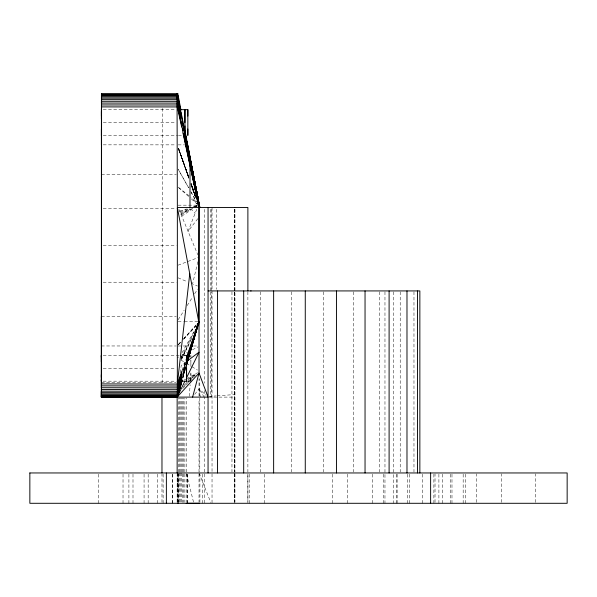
<?xml version="1.0" encoding="UTF-8"?>
<svg xmlns="http://www.w3.org/2000/svg" width="597" height="597" viewBox="0 0 597 597"><rect width="100%" height="100%" fill="white"/><g stroke="black" fill="none" stroke-linecap="round" stroke-linejoin="round"><path stroke-width="0.45" stroke-dasharray="2.98 2.24" d="M98.751 503.293L98.751 473.876M123.019 503.293L123.027 473.876M128.9 503.293L128.9 473.876M132.997 503.293L132.997 473.876M144.071 503.293L144.071 473.876M148.168 503.293L148.168 473.876M157.347 503.293L157.347 473.876M161.974 502.375L161.974 473.876M162.183 382.871L162.25 107.856M163.115 503.293L163.115 473.876M172.511 503.293L172.511 473.876M172.585 503.293L172.585 473.876M177.145 502.375L177.145 473.876M178.391 503.293L178.391 473.876M178.54 472.22L178.54 398.035M179.301 472.033L179.301 398.035M180.197 472.033L180.197 398.035M181.227 472.033L181.227 398.035M182.361 472.033L182.361 398.035M183.577 472.033L183.585 398.035M184.869 472.22L184.876 398.035M186.212 472.033L186.212 398.035M187.383 503.293L187.383 473.876M187.749 503.293L187.749 473.876M190.891 372.901L190.876 381.02M190.891 366.26L190.876 360.722M199.017 472.033L199.025 398.96M199.025 396.192L199.025 378.602M199.898 502.375L199.898 473.876M199.794 396.192L199.801 378.796M202.659 503.293L202.659 473.876M204.331 472.033L204.331 397.109M249.203 503.293L249.203 473.876M264.367 503.293L264.367 473.876M332.663 503.293L332.663 473.876M347.767 503.293L347.767 473.876M372.528 503.293L372.528 473.876M383.722 503.293L383.722 473.876M396.804 503.293L396.804 473.876M397.102 503.293L397.102 473.876M407.676 503.293L407.676 473.876M409.617 503.293L409.617 473.876M422.736 503.293L422.736 473.876M433.885 503.293L433.885 473.876M435.026 502.375L435.026 473.876M438.899 503.293L438.899 473.876M442.332 503.293L442.332 473.876M450.601 503.293L450.601 473.876M451.981 503.293L451.981 473.876M463.168 503.293L463.168 473.876M465.764 503.293L465.764 473.876M476.466 502.375L476.466 473.876M501.45 502.375L501.45 473.876M535.584 502.375L535.584 473.876M190.883 356.513L190.883 355.469L190.891 357.849M191.324 198.891L196.764 203.786L196.771 202.398L196.756 202.838M189.279 396.229L190.144 384.811M180.287 372.715L181.219 365.483L185.518 362.275M197.831 261.77L192.577 283.956L197.517 286.038M182.824 375.006L185.779 363.513M182.712 378.341L185.936 367.043L182.824 377.655M182.951 377.468L185.757 367.618M182.951 377.177L185.757 367.394M182.779 377.259L185.876 366.573M182.839 376.498L185.719 366.685M182.831 375.864L185.704 366.297M182.757 375.043L185.727 365.267M182.772 373.826L185.749 364.2M182.928 372.103L185.719 363.312M182.809 371.207L185.674 362.424M182.66 370.319L185.906 360.722M182.182 370.095L185.801 359.61M196.741 209.301L188.048 231.255L197.988 218.472M181.257 358.252L186.816 347.999M181.212 358.17L181.958 356.536L181.152 358.163M181.354 359.528L192.727 335.529M181.533 359.439L182.757 356.946M183.16 356.118L191.704 338.656M181.331 356.827L194.861 330.477M182.04 352.715L194.644 330.298M178.182 319.693L184.174 310.276M187.174 305.567L192.667 296.933M194.667 293.791L197.659 289.082M195.174 206.958L196.98 205.771L195.57 206.383M194.741 394.348L199.025 388.826L206.122 395.333M178.294 344.618L180.772 341.88M183.876 338.454L196.294 324.768M178.436 344.611L180.324 342.551M183.473 339.118L196.055 325.387M178.339 344.648L180.906 341.969M183.473 339.29L196.316 325.902M182.63 388.572L187.257 383.968M189.898 381.334L191.219 380.02M183.286 386.953L191.219 379.52M184.361 384.923L194.891 375.752M186.04 382.453L195.458 374.938M187.824 380.073L196.062 374.162M181.757 216.121L191.771 209.554L195.107 213.435M196.055 206.749L197.48 205.816L195.943 206.577M188.152 378.938L196.697 373.461M181.242 214.875L192.876 208.092L180.884 214.024L190.092 208.749M184.189 380.043L185.749 379.185M186.533 378.759L197.465 372.759M177.152 357.76L178.764 356.924M181.988 355.237L187.63 352.297M192.465 349.775L198.107 346.835M180.428 212.92L189.286 209.092M178.07 265.165L198.883 257.337M179.973 211.816L187.861 208.965M194.003 206.749L196.629 205.801M179.667 211.077L186.473 208.928M193.279 206.778L196.682 205.704M208.898 396.445L216.181 395.908M217.092 395.841L234.382 394.572M103.259 109.632L175.779 109.647M103.288 122.243L176.309 122.266M103.251 135.422L177.63 135.437M178.443 135.444L182.272 135.437M103.266 144.84L176.324 144.862M178.137 144.87L184.622 144.87M101.55 174.294L176.324 174.317M178.137 205.181L197.465 205.167M103.221 208.592L176.324 208.622M103.206 245.404L176.316 245.427M103.199 282.209L176.302 282.232M101.505 316.507L176.279 316.529M178.093 321.268L183.525 321.268M184.428 321.268L198.017 321.268M101.356 345.962L176.257 345.984M177.936 345.984L188.898 345.991M193.406 345.991L197.92 345.991M103.177 355.379L181.018 355.402M103.214 368.565L176.227 368.588M103.169 381.17L176.376 381.192M188.085 381.117L190.876 381.117M101.386 382.767L176.205 382.796M208.547 397.109L234.569 397.109M211.771 397.109L211.39 292.075M193.338 200.682L196.57 201.749L190.839 197.189M178.048 277.821L187.451 281.791M181.063 360.125L185.749 362.961M186.525 363.431L191.212 366.267M191.995 366.745L197.465 370.05M178.645 187.495L190.122 196.614M178.555 187.548L188.637 196.503M196.741 203.278L197.45 204.084M204.189 397.109L199.025 388.826L200.323 397.109M188.615 187.674L178.13 169.138L188.592 187.801M190.891 191.712L196.361 201.383M190.861 191.853L196.316 201.585M178.966 209.398L197.831 254.815M199.017 472.958L210.778 502.45M190.995 183.354L194.779 193.846L191.003 183.354M178.399 148.332L188.958 177.809M191.13 183.883L195.48 196.017M188.667 177.913L178.443 148.347L188.659 177.137M188.764 177.869L178.458 148.34L188.667 177.137M188.898 178.152L178.421 148.295L188.831 177.831M190.98 183.906L195.577 196.92M195.622 197.167L191.077 184.309L195.659 197.413M178.413 148.295L188.943 178.242M191.033 184.249L195.644 197.383M183.973 164.115L183.242 162.018M190.898 183.943L195.443 196.973M191.077 184.876L195.585 197.92M186.436 473.846L193.6 502.405M182.189 128.676L182.794 131.392M182.495 128.571L183.092 131.295M181.995 128.474L182.578 131.168M182.786 128.527L183.376 131.25M182.906 127.639L183.488 130.362M182.309 128.571L182.883 131.288M182.913 126.474L183.675 130.116M182.6 128.519L183.167 131.243M182.01 120.96L182.57 123.698M182.757 124.609L183.51 128.251M182.137 120.564L182.697 123.295M182.876 124.206L183.622 127.855M182.824 128.28L183.383 131.012M182.122 118.385L183.6 125.698M182.107 119.497L183.585 126.803M182.839 127.086L183.57 130.736M182.078 118.661L183.54 125.982M182.033 117.967L183.667 126.168M182.01 117.43L183.607 125.624M182.749 125.504L183.652 130.064M182.883 125.213L183.6 128.87M182.025 115.564L183.607 123.758M182.443 122.109L183.495 127.557M183.577 127.557L182.055 118.907M182.13 119.042L183.503 126.228M216.726 209.353L216.763 289.291M211.353 209.353L211.39 291.149M199.017 473.876L199.025 502.368M190.876 380.334L190.876 373.55M413.967 291.851L413.967 472.026M400.214 291.851L400.214 472.026M393.311 291.858L393.311 503.293M384.968 291.851L384.968 503.293M379.52 291.851L379.52 472.026M353.312 291.851L353.312 472.026M323.365 291.851L323.365 472.026M291.732 291.851L291.732 472.026M260.553 291.851L260.553 472.026M247.882 291.851L247.882 472.026M234.964 209.353L234.964 472.026M234.964 473.876L234.964 502.375M234.673 209.353L234.673 472.026M234.673 472.958L234.673 502.375M234.569 209.353L234.569 291.149M234.569 292.075L234.569 472.033M234.569 473.876L234.569 502.375M234.382 209.353L234.382 291.261M234.382 292.194L234.382 472.033M234.382 473.876L234.382 502.375M231.957 291.851L231.957 472.026M212.032 207.495L212.032 472.026M212.032 473.876L212.032 503.293M210.517 209.353L210.517 291.149M210.517 292.075L210.517 397.109M204.331 209.353L204.331 383.17M204.331 390.602L204.331 396.177M204.331 473.876L204.331 503.293M199.794 398.035L199.794 471.294M190.891 360.163L190.891 363.036M186.212 473.876L186.212 502.375M184.869 473.876L184.869 502.375M183.577 473.876L183.577 502.375M182.361 473.876L182.361 502.375M181.227 472.958L181.227 502.375M180.197 472.958L180.197 502.375M179.301 472.958L179.301 502.375M178.54 472.958L178.54 502.375M177.503 472.958L177.503 502.368M177.234 472.958L177.234 502.368M247.882 473.876L247.882 502.375L247.882 473.876M188.786 177.227L178.376 148.362L188.794 177.227M195.503 196.323L191.144 184.115L195.503 196.323M177.936 502.375L177.936 472.958L177.936 502.368"/><path stroke-width="0.9" d="M101.415 144.84L101.497 103.191L101.55 208.592M101.393 119.191L101.4 111.363L101.408 116.079M101.572 103.072L101.572 93.699L101.415 103.072L177.316 103.102L181.846 124.885M101.43 93.699L101.348 397.102L101.52 381.923M208.054 472.958L208.054 397.109L101.289 397.102L101.303 391.169L177.346 391.333L181.689 377.326M101.572 93.699L101.512 397.095M101.483 345.962L101.52 381.087L101.512 373.521M161.974 472.958L161.981 396.863L101.512 396.968M166.376 503.293L166.376 472.958M177.145 472.958L177.145 397.109L179.645 387.386M177.152 95.535L177.152 93.722L177.802 93.722L180.973 110.102M184.951 125.892L184.943 135.452L184.951 109.661L184.936 122.557M186.577 368.304L186.57 381.192L181.01 381.192M183.794 355.409L186.577 355.409L186.57 381.192M187.846 128.989L187.839 135.437L187.846 109.654L180.309 109.661M198.249 205.323L198.249 203.473L197.301 200.846L198.271 203.823M184.704 132.541L199.025 207.495L199.025 373.021L208.054 397.109L208.054 207.487M247.882 290.926L247.882 207.487L177.361 207.495L177.033 93.722L180.197 109.982L177.093 93.722L177.802 93.722M430.624 503.301L430.624 472.958M101.393 134.982L101.393 135.422L101.386 128.974M101.535 133.683L101.535 135.407L101.527 133.683M101.535 111.348L101.542 109.624L101.542 110.064M101.318 379.438L101.318 381.17L101.311 380.729M101.318 357.103L101.326 355.379L101.333 361.827M101.453 368.565L101.4 387.617L101.348 316.507M101.527 356.491L101.527 355.439L101.535 363.006M186.443 365.274L198.779 322.029L199.025 207.495L184.734 133.34M101.4 110.072L101.4 109.632L101.542 116.072M162.108 397.109L177.331 397.117L177.361 207.495L198.779 322.029L186.525 364.946M196.958 192.368L197.637 197.57M101.311 383.916L177.354 384.08L189.749 273.739M192.6 397.109L199.025 373.021L177.145 397.109L181.951 381.02M101.289 396.975L177.331 397.139L181.928 381.05M177.361 397.109L182.182 380.147M181.928 380.737L177.339 396.751L101.289 396.587M186.525 364.73L198.779 322.029L197.458 325.552M181.742 380.819L177.339 396.109L101.296 395.945M186.645 363.894L198.779 322.029L186.704 356.984M186.503 364.013L198.779 322.029L186.495 358.976M181.794 381.192L177.145 397.109L184.846 381.304M181.794 380.065L177.339 395.236L101.296 395.072M186.488 363.692L198.779 322.029L186.54 359.79M186.54 362.603L198.779 322.029L186.562 360.678L186.562 361.573L198.779 322.029M181.786 379.349L177.346 394.132L101.296 393.968M181.675 378.602L177.346 392.826L101.303 392.662M181.816 375.617L177.354 389.684L101.303 389.52M181.66 374.722L177.354 387.901L101.303 387.737M181.779 372.938L177.354 386.02L101.311 385.856M177.354 384.08L181.884 370.968M186.465 377.976L199.025 352.193L186.234 361.745M195.361 331.171L199.025 323.686L198.249 323.895L197.346 325.492M197.398 325.537L198.249 323.895M198.913 205.323L199.308 205.002M250.688 290.926L251.098 290.926M101.43 93.833L177.331 93.863L180.928 112.743M101.423 94.222L177.331 94.251M101.423 94.856L177.324 94.893M101.423 95.736L177.324 95.766L181.204 115.751M101.423 96.841L177.324 96.871L181.272 116.982M101.415 98.147L177.324 98.177L181.122 117.31M101.415 99.639L177.316 99.669L181.182 118.863M101.415 101.289L177.316 101.326L180.958 119.176M101.415 104.953L177.316 104.982L181.734 125.848M101.415 106.9L177.316 106.93L181.801 127.579M234.673 207.495L234.382 207.495M208.054 290.926L419.855 290.926L419.855 472.958M186.212 503.293L199.025 503.286M177.936 503.286L178.54 503.293M177.331 93.796L181.204 115.027M177.331 93.863L180.294 109.99M198.943 206.263L199.794 207.495L184.839 130.124M198.517 201.786L199.794 207.495L195.428 187.54M197.406 196.614L198.219 200.241L195.48 187.533M182.779 132.064L199.025 207.495L184.734 133.915M194.853 183.906L198.316 200.241M183.272 133.101L199.025 207.495L184.854 135.265M194.891 183.846L199.189 204.39L193.809 177.966M183.921 134.87L199.025 207.495L184.734 135.526M192.503 171.996L193.443 176.548M194.943 183.839L199.794 207.495L185.436 134.832M190.659 162.481L191.033 164.302M191.958 168.854L193.443 176.145M184.309 135.564L199.025 207.495L184.495 135.31M184.704 131.176L185.07 133.004M188.339 150.362L189.249 154.877M190.159 159.392L191.615 166.615M191.98 168.421L198.294 200.92L196.764 191.958M185.913 137.862L186.279 139.691M188.294 149.75L188.659 151.578M189.025 153.407L191.04 163.466M191.406 165.294L198.174 199.122L196.853 192.615L196.973 193.234M185.294 134.377L185.66 136.206M186.025 138.026L187.473 145.317M188.383 149.877L198.174 199.122L187.227 143.787M179.309 103.796L179.675 105.609M184.712 131.064L186.846 141.959M198.368 200.271L187.54 144.87L192.346 169.697M184.771 133.467L188.115 150.631M177.205 93.766L181.003 113.43M197.891 199.331L198.152 201.092M198.294 200.92L197.913 197.905L198.197 201.099M197.465 197.323L197.532 198.114L197.286 195.309M187.846 109.654L187.854 116.094M186.577 355.409L186.577 357.133M417.475 290.926L417.475 472.958M406.982 290.926L406.982 472.958M389.102 290.926L389.102 472.958M365.043 290.926L365.043 472.958M336.447 290.926L336.447 472.958M305.268 290.926L305.268 472.958M273.635 290.926L273.635 472.958M243.688 290.926L243.688 472.958M217.48 290.926L217.48 472.958M189.995 165.279L190.003 207.495M101.527 128.967L101.527 131.631M101.311 374.715L101.311 377.386M29.85 472.958L29.85 503.293L567.15 503.293L567.15 472.958L29.85 472.958"/></g></svg>
